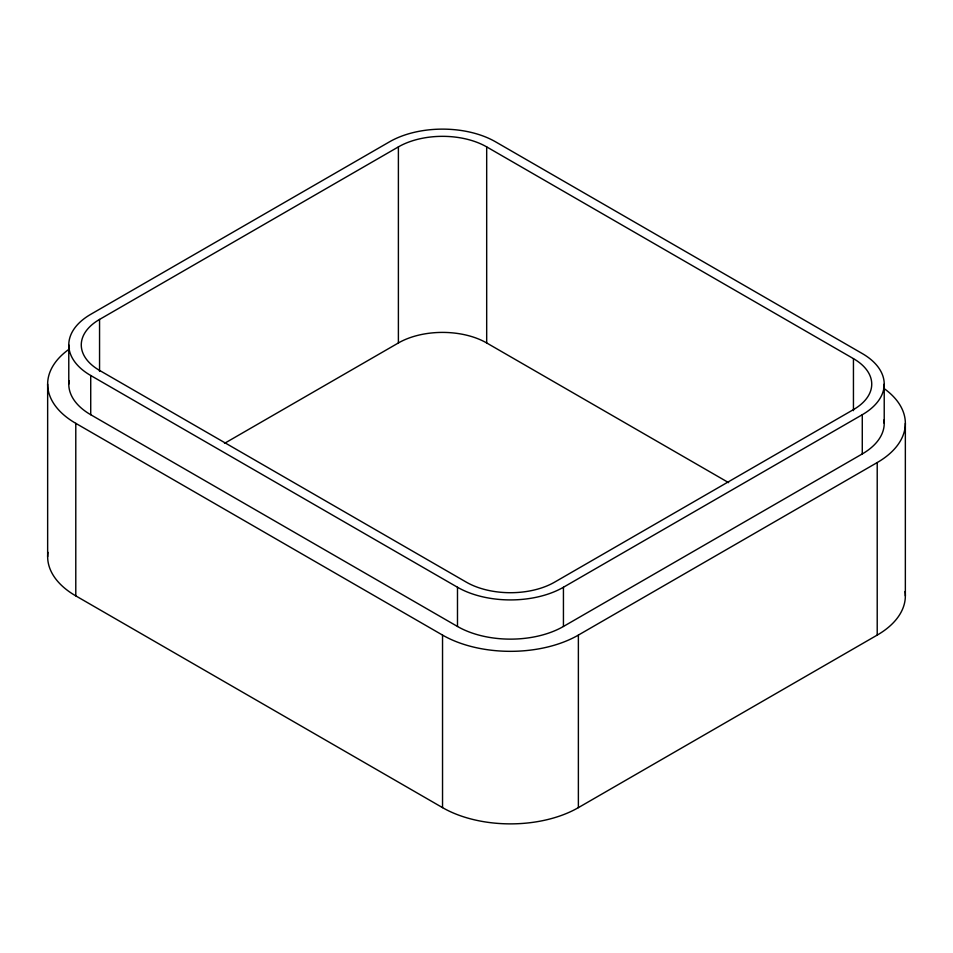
<?xml version="1.0" encoding="UTF-8"?>
<svg xmlns="http://www.w3.org/2000/svg" width="953" height="953" viewBox="0 0 953 953"><rect width="100%" height="100%" fill="white"/><g stroke="black" fill="none" stroke-linecap="round" stroke-linejoin="round"><path stroke-width="1.43" d="M99.553 371.42L99.553 319.434L398.39 146.893A62.433 36.047 0 0 1 486.685 146.893L853.447 358.638L853.447 410.636M224.503 443.359L398.39 342.961A62.433 36.047 0 0 1 486.685 342.961L728.616 482.635M90.726 375.506L457.488 587.251A74.918 43.254 0 0 0 563.437 587.251L862.274 414.722A74.918 43.254 0 0 0 862.274 353.551L495.512 141.794A74.918 43.254 0 0 0 389.563 141.794L90.726 314.335A74.918 43.254 0 0 0 90.726 375.506L90.726 414.722L457.488 626.466A74.918 43.254 0 0 0 563.437 626.466L862.274 453.926A74.918 43.254 0 0 0 883.991 419.951M69.45 348.953A96.05 55.453 0 0 0 75.787 423.346L442.537 635.091A96.05 55.453 0 0 0 578.376 635.091L877.213 462.562A96.05 55.453 0 0 0 883.55 388.169M47.948 552.323A96.05 55.453 0 0 0 75.787 595.875L442.537 807.632A96.05 55.453 0 0 0 578.376 807.632L877.213 635.091A96.05 55.453 0 0 0 905.052 591.527M905.35 423.346L905.35 595.875M884.217 384.13L884.217 423.346M877.213 462.562L877.213 635.091M862.274 414.722L862.274 453.926M578.376 635.091L578.376 807.632M563.437 587.251L563.437 626.466M486.685 146.893L486.685 342.961M457.488 587.251L457.488 626.466M442.537 635.091L442.537 807.632M398.39 146.893L398.39 342.961M75.787 423.346L75.787 595.875M68.783 344.915L68.783 384.13M47.65 384.13L47.65 556.671M90.726 414.722A74.918 43.254 0 0 1 69.009 380.735M853.447 358.638A62.433 36.047 0 0 1 853.447 409.623L554.61 582.152A62.433 36.047 0 0 1 466.315 582.152L99.553 370.407A62.433 36.047 0 0 1 99.553 319.434"/></g></svg>
